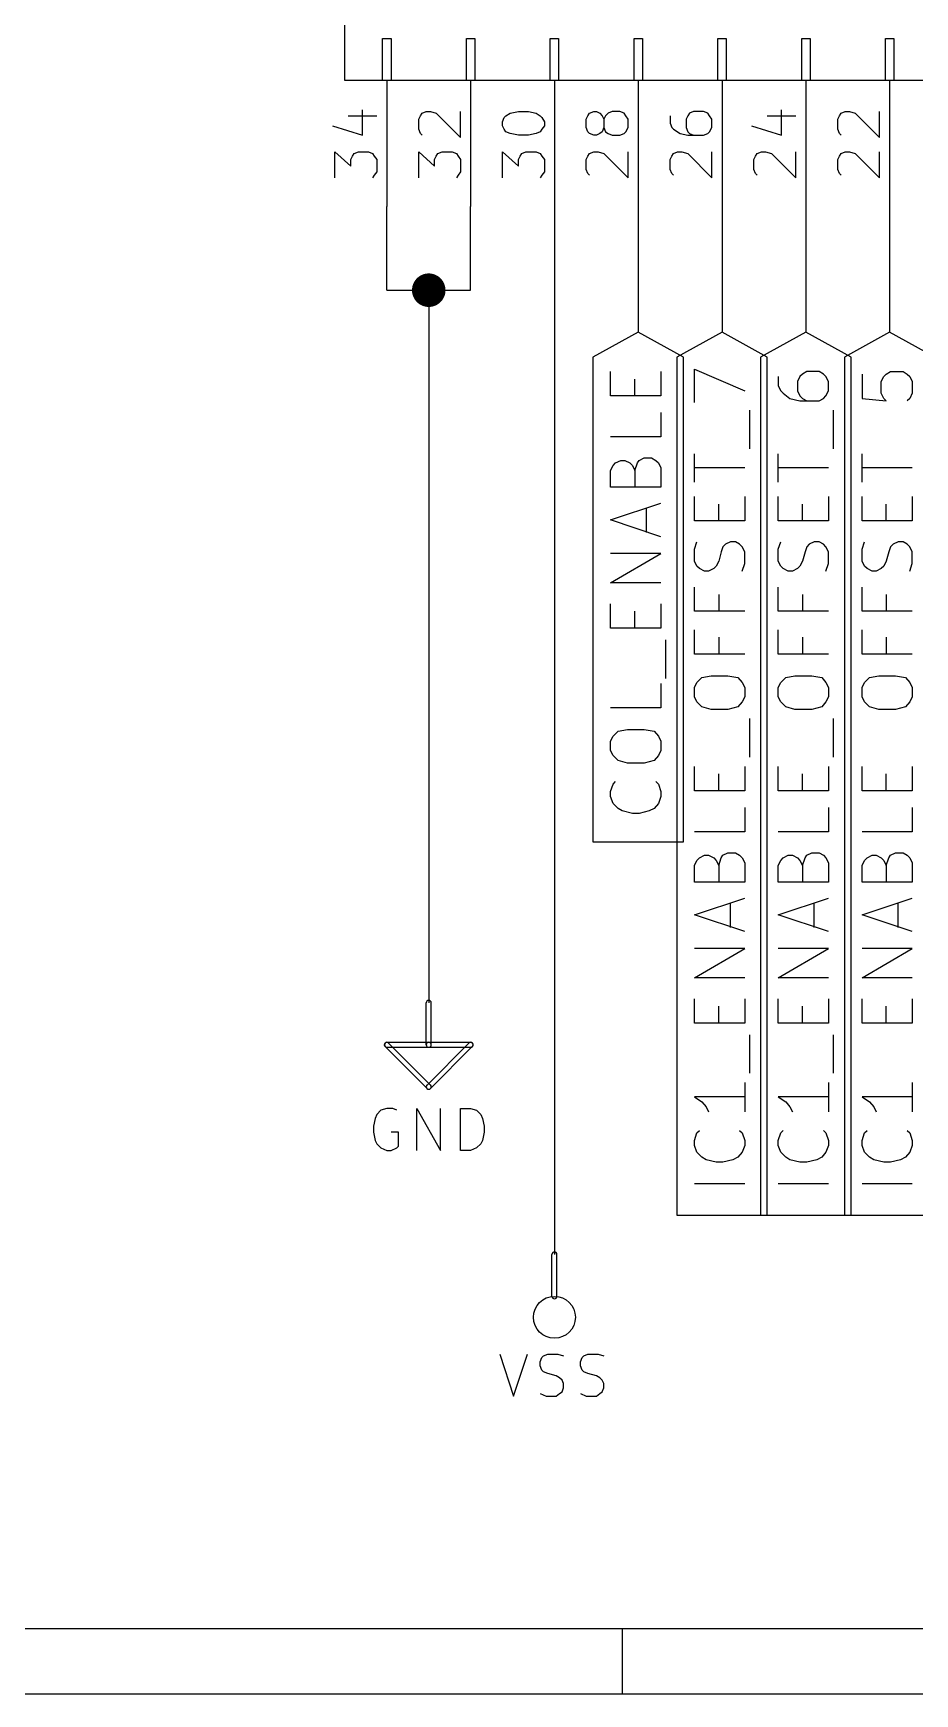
# Model space of a CAD drawing. Extents: x 10 to 287, y -200 to -10.
# Drawn here: x 92.2 to 118.9, y -200 to -149.7 of the extents above; entities that cross this region are included whole.
import ezdxf

# ---------------------------------------------------------------- set-up
doc = ezdxf.new("R2010")
doc.units = 0
doc.header["$MEASUREMENT"] = 0

msp = doc.modelspace()

# ---------------------------------------------------------------- linework, layer by layer
at = {"layer": 'Cyan 2'}
for p, q in [((102.514, -182.575), (102.464, -182.804)), ((102.565, -182.448), (102.514, -182.575)), ((102.692, -182.321), (102.565, -182.448)), ((102.87, -182.27), (102.692, -182.321)), ((103.048, -182.27), (102.87, -182.27)), ((103.175, -182.321), (103.048, -182.27)), ((103.784, -183.54), (103.784, -182.27)), ((103.784, -182.27), (104.496, -183.54)), ((104.496, -183.54), (104.496, -182.27)), ((105.105, -183.54), (105.105, -182.27)), ((105.105, -182.27), (105.41, -182.27)), ((105.41, -182.27), (105.588, -182.321)), ((105.588, -182.321), (105.715, -182.448)), ((105.715, -182.448), (105.766, -182.575)), ((105.766, -182.575), (105.816, -182.804)), ((102.464, -182.804), (102.464, -182.982)), ((102.464, -182.982), (102.514, -183.236)), ((103.226, -182.982), (102.997, -182.982)), ((103.226, -183.413), (103.226, -182.982)), ((105.816, -182.982), (105.766, -183.236)), ((105.816, -182.804), (105.816, -182.982)), ((102.514, -183.236), (102.565, -183.337)), ((102.565, -183.337), (102.692, -183.464)), ((102.692, -183.464), (102.87, -183.54)), ((102.87, -183.54), (102.997, -183.54)), ((102.997, -183.54), (103.175, -183.464)), ((103.175, -183.464), (103.226, -183.413)), ((105.41, -183.54), (105.105, -183.54)), ((105.588, -183.464), (105.41, -183.54)), ((105.715, -183.337), (105.588, -183.464)), ((105.766, -183.236), (105.715, -183.337)), ((106.299, -189.713), (106.705, -190.983)), ((106.705, -190.983), (107.137, -189.713)), ((107.518, -189.941), (107.569, -189.814)), ((107.518, -190.068), (107.518, -189.941)), ((107.569, -190.195), (107.518, -190.068)), ((107.569, -189.814), (107.62, -189.763)), ((107.62, -189.763), (107.747, -189.713)), ((107.747, -189.713), (108.052, -189.713)), ((108.052, -189.713), (108.229, -189.763)), ((108.737, -189.941), (108.788, -189.814)), ((108.737, -190.068), (108.737, -189.941)), ((108.788, -190.195), (108.737, -190.068)), ((108.788, -189.814), (108.839, -189.763)), ((108.839, -189.763), (108.966, -189.713)), ((108.966, -189.713), (109.271, -189.713)), ((109.271, -189.713), (109.449, -189.763)), ((107.62, -190.246), (107.569, -190.195)), ((107.747, -190.297), (107.62, -190.246)), ((108.001, -190.373), (107.747, -190.297)), ((108.102, -190.424), (108.001, -190.373)), ((108.179, -190.5), (108.102, -190.424)), ((108.229, -190.602), (108.179, -190.5)), ((108.229, -190.729), (108.229, -190.602)), ((108.839, -190.246), (108.788, -190.195)), ((108.966, -190.297), (108.839, -190.246)), ((109.22, -190.373), (108.966, -190.297)), ((109.322, -190.424), (109.22, -190.373)), ((109.398, -190.5), (109.322, -190.424)), ((109.449, -190.602), (109.398, -190.5)), ((109.449, -190.729), (109.449, -190.602)), ((107.518, -190.906), (107.696, -190.983)), ((107.696, -190.983), (108.001, -190.983)), ((108.001, -190.983), (108.102, -190.906)), ((108.102, -190.906), (108.179, -190.856)), ((108.179, -190.856), (108.229, -190.729)), ((108.737, -190.906), (108.915, -190.983)), ((108.915, -190.983), (109.22, -190.983)), ((109.22, -190.983), (109.322, -190.906)), ((109.322, -190.906), (109.398, -190.856)), ((109.398, -190.856), (109.449, -190.729))]:
    msp.add_line(p, q, dxfattribs=at)
at = {"layer": 'Green 2'}
for p, q in [((102.87, -157.48), (102.87, -154.94)), ((105.41, -157.48), (105.41, -154.94)), ((107.95, -154.94), (107.95, -186.69)), ((110.49, -154.94), (110.49, -158.75)), ((113.03, -154.94), (113.03, -158.75)), ((115.57, -154.94), (115.57, -158.75)), ((118.11, -154.94), (118.11, -158.75)), ((102.87, -157.48), (105.41, -157.48)), ((104.14, -157.48), (104.14, -179.07))]:
    msp.add_line(p, q, dxfattribs=at)
at = {"layer": 'Green 2', "const_width": 0.508}
msp.add_lwpolyline([(103.886, -157.48, 1), (104.394, -157.48, 1)], format="xyb", close=True, dxfattribs=at)
at = {"layer": 'Red 2'}
for p, q in [((101.6, -151.13), (101.6, -146.05)), ((102.743, -151.13), (102.743, -149.86)), ((102.743, -149.86), (102.997, -149.86)), ((102.997, -149.86), (102.997, -151.13)), ((105.283, -151.13), (105.283, -149.86)), ((105.283, -149.86), (105.537, -149.86)), ((105.537, -149.86), (105.537, -151.13)), ((107.823, -151.13), (107.823, -149.86)), ((107.823, -149.86), (108.077, -149.86)), ((108.077, -149.86), (108.077, -151.13)), ((110.363, -151.13), (110.363, -149.86)), ((110.363, -149.86), (110.617, -149.86)), ((110.617, -149.86), (110.617, -151.13)), ((112.903, -151.13), (112.903, -149.86)), ((112.903, -149.86), (113.157, -149.86)), ((113.157, -149.86), (113.157, -151.13)), ((115.443, -151.13), (115.443, -149.86)), ((115.443, -149.86), (115.697, -149.86)), ((115.697, -149.86), (115.697, -151.13)), ((117.983, -151.13), (117.983, -149.86)), ((117.983, -149.86), (118.237, -149.86)), ((118.237, -149.86), (118.237, -151.13)), ((144.78, -151.13), (101.6, -151.13)), ((102.997, -151.13), (102.743, -151.13)), ((102.87, -151.13), (102.87, -154.94)), ((105.537, -151.13), (105.283, -151.13)), ((105.41, -151.13), (105.41, -154.94)), ((108.077, -151.13), (107.823, -151.13)), ((107.95, -151.13), (107.95, -154.94)), ((110.617, -151.13), (110.363, -151.13)), ((110.49, -151.13), (110.49, -154.94)), ((113.157, -151.13), (112.903, -151.13)), ((113.03, -151.13), (113.03, -154.94)), ((115.697, -151.13), (115.443, -151.13)), ((115.57, -151.13), (115.57, -154.94)), ((118.237, -151.13), (117.983, -151.13)), ((118.11, -151.13), (118.11, -154.94)), ((101.702, -152.197), (102.565, -152.197)), ((102.133, -152.781), (102.133, -152.019)), ((103.835, -152.298), (103.886, -152.197)), ((103.835, -152.603), (103.835, -152.298)), ((103.886, -152.197), (103.937, -152.121)), ((103.937, -152.121), (104.064, -152.07)), ((104.064, -152.07), (104.191, -152.07)), ((104.191, -152.07), (104.369, -152.121)), ((104.369, -152.121), (105.105, -152.857)), ((105.105, -152.857), (105.105, -152.07)), ((106.375, -152.375), (106.426, -152.248)), ((106.375, -152.502), (106.375, -152.375)), ((106.426, -152.248), (106.477, -152.197)), ((106.477, -152.197), (106.604, -152.121)), ((106.604, -152.121), (106.858, -152.07)), ((106.858, -152.07), (107.163, -152.07)), ((107.163, -152.07), (107.391, -152.121)), ((107.391, -152.121), (107.518, -152.197)), ((107.518, -152.197), (107.569, -152.248)), ((107.569, -152.248), (107.645, -152.375)), ((107.645, -152.375), (107.645, -152.502)), ((108.915, -152.298), (108.966, -152.197)), ((108.915, -152.552), (108.915, -152.298)), ((108.966, -152.197), (109.017, -152.121)), ((109.017, -152.121), (109.144, -152.07)), ((109.144, -152.07), (109.22, -152.07)), ((109.22, -152.07), (109.322, -152.121)), ((109.322, -152.121), (109.398, -152.197)), ((109.398, -152.197), (109.449, -152.298)), ((109.499, -152.197), (109.449, -152.298)), ((109.449, -152.298), (109.449, -152.552)), ((109.576, -152.121), (109.499, -152.197)), ((109.703, -152.07), (109.576, -152.121)), ((109.931, -152.07), (109.703, -152.07)), ((110.058, -152.121), (109.931, -152.07)), ((110.109, -152.197), (110.058, -152.121)), ((110.185, -152.298), (110.109, -152.197)), ((110.185, -152.552), (110.185, -152.298)), ((111.455, -152.197), (111.455, -152.425)), ((111.989, -152.197), (111.938, -152.298)), ((111.938, -152.298), (111.938, -152.552)), ((112.039, -152.121), (111.989, -152.197)), ((112.166, -152.07), (112.039, -152.121)), ((112.471, -152.07), (112.166, -152.07)), ((112.598, -152.121), (112.471, -152.07)), ((112.649, -152.197), (112.598, -152.121)), ((112.725, -152.298), (112.649, -152.197)), ((112.725, -152.552), (112.725, -152.298)), ((114.402, -152.197), (115.265, -152.197)), ((114.833, -152.781), (114.833, -152.019)), ((116.535, -152.298), (116.586, -152.197)), ((116.535, -152.603), (116.535, -152.298)), ((116.586, -152.197), (116.637, -152.121)), ((116.637, -152.121), (116.764, -152.07)), ((116.764, -152.07), (116.891, -152.07)), ((116.891, -152.07), (117.069, -152.121)), ((117.069, -152.121), (117.805, -152.857)), ((117.805, -152.857), (117.805, -152.07)), ((101.219, -152.502), (102.133, -152.781)), ((103.886, -152.73), (103.835, -152.603)), ((103.937, -152.781), (103.886, -152.73)), ((106.426, -152.603), (106.375, -152.502)), ((106.477, -152.679), (106.426, -152.603)), ((106.604, -152.73), (106.477, -152.679)), ((106.858, -152.781), (106.604, -152.73)), ((107.163, -152.781), (106.858, -152.781)), ((107.391, -152.73), (107.163, -152.781)), ((107.518, -152.679), (107.391, -152.73)), ((107.569, -152.603), (107.518, -152.679)), ((107.645, -152.502), (107.569, -152.603)), ((108.966, -152.679), (108.915, -152.552)), ((109.017, -152.73), (108.966, -152.679)), ((109.144, -152.781), (109.017, -152.73)), ((109.22, -152.781), (109.144, -152.781)), ((109.322, -152.73), (109.22, -152.781)), ((109.398, -152.679), (109.322, -152.73)), ((109.449, -152.552), (109.398, -152.679)), ((109.449, -152.552), (109.499, -152.679)), ((109.499, -152.679), (109.576, -152.73)), ((109.576, -152.73), (109.703, -152.781)), ((109.703, -152.781), (109.931, -152.781)), ((109.931, -152.781), (110.058, -152.73)), ((110.058, -152.73), (110.109, -152.679)), ((110.109, -152.679), (110.185, -152.552)), ((111.455, -152.425), (111.506, -152.552)), ((111.506, -152.552), (111.557, -152.603)), ((111.557, -152.603), (111.76, -152.73)), ((111.76, -152.73), (111.989, -152.781)), ((111.938, -152.552), (111.989, -152.679)), ((111.989, -152.679), (112.039, -152.73)), ((111.989, -152.781), (112.471, -152.781)), ((112.039, -152.73), (112.166, -152.781)), ((112.471, -152.781), (112.598, -152.73)), ((112.598, -152.73), (112.649, -152.679)), ((112.649, -152.679), (112.725, -152.552)), ((113.919, -152.502), (114.833, -152.781)), ((116.586, -152.73), (116.535, -152.603)), ((116.637, -152.781), (116.586, -152.73)), ((101.295, -154.076), (101.295, -153.289)), ((101.295, -153.289), (101.778, -153.721)), ((101.778, -153.518), (101.829, -153.416)), ((101.829, -153.416), (101.879, -153.34)), ((101.879, -153.34), (102.006, -153.289)), ((102.006, -153.289), (102.311, -153.289)), ((102.311, -153.289), (102.438, -153.34)), ((102.438, -153.34), (102.489, -153.416)), ((102.489, -153.416), (102.565, -153.518)), ((103.835, -154.076), (103.835, -153.289)), ((103.835, -153.289), (104.318, -153.721)), ((104.318, -153.518), (104.369, -153.416)), ((104.369, -153.416), (104.419, -153.34)), ((104.419, -153.34), (104.546, -153.289)), ((104.546, -153.289), (104.851, -153.289)), ((104.851, -153.289), (104.978, -153.34)), ((104.978, -153.34), (105.029, -153.416)), ((105.029, -153.416), (105.105, -153.518)), ((106.375, -154.076), (106.375, -153.289)), ((106.375, -153.289), (106.858, -153.721)), ((106.858, -153.518), (106.909, -153.416)), ((106.909, -153.416), (106.959, -153.34)), ((106.959, -153.34), (107.086, -153.289)), ((107.086, -153.289), (107.391, -153.289)), ((107.391, -153.289), (107.518, -153.34)), ((107.518, -153.34), (107.569, -153.416)), ((107.569, -153.416), (107.645, -153.518)), ((108.915, -153.518), (108.966, -153.416)), ((108.966, -153.416), (109.017, -153.34)), ((109.017, -153.34), (109.144, -153.289)), ((109.144, -153.289), (109.271, -153.289)), ((109.271, -153.289), (109.449, -153.34)), ((109.449, -153.34), (110.185, -154.076)), ((110.185, -154.076), (110.185, -153.289)), ((111.455, -153.518), (111.506, -153.416)), ((111.506, -153.416), (111.557, -153.34)), ((111.557, -153.34), (111.684, -153.289)), ((111.684, -153.289), (111.811, -153.289)), ((111.811, -153.289), (111.989, -153.34)), ((111.989, -153.34), (112.725, -154.076)), ((112.725, -154.076), (112.725, -153.289)), ((113.995, -153.518), (114.046, -153.416)), ((114.046, -153.416), (114.097, -153.34)), ((114.097, -153.34), (114.224, -153.289)), ((114.224, -153.289), (114.351, -153.289)), ((114.351, -153.289), (114.529, -153.34)), ((114.529, -153.34), (115.265, -154.076)), ((115.265, -154.076), (115.265, -153.289)), ((116.535, -153.518), (116.586, -153.416)), ((116.586, -153.416), (116.637, -153.34)), ((116.637, -153.34), (116.764, -153.289)), ((116.764, -153.289), (116.891, -153.289)), ((116.891, -153.289), (117.069, -153.34)), ((117.069, -153.34), (117.805, -154.076)), ((117.805, -154.076), (117.805, -153.289)), ((101.778, -153.721), (101.778, -153.518)), ((102.565, -153.899), (102.489, -154)), ((102.565, -153.518), (102.565, -153.899)), ((104.318, -153.721), (104.318, -153.518)), ((105.105, -153.899), (105.029, -154)), ((105.105, -153.518), (105.105, -153.899)), ((106.858, -153.721), (106.858, -153.518)), ((107.645, -153.899), (107.569, -154)), ((107.645, -153.518), (107.645, -153.899)), ((108.915, -153.822), (108.915, -153.518)), ((108.966, -153.949), (108.915, -153.822)), ((111.455, -153.822), (111.455, -153.518)), ((111.506, -153.949), (111.455, -153.822)), ((113.995, -153.822), (113.995, -153.518)), ((114.046, -153.949), (113.995, -153.822)), ((116.535, -153.822), (116.535, -153.518)), ((116.586, -153.949), (116.535, -153.822)), ((102.489, -154), (102.438, -154.076)), ((105.029, -154), (104.978, -154.076)), ((107.569, -154), (107.518, -154.076)), ((109.017, -154), (108.966, -153.949)), ((111.557, -154), (111.506, -153.949)), ((114.097, -154), (114.046, -153.949)), ((116.637, -154), (116.586, -153.949)), ((110.49, -158.75), (109.118, -159.512)), ((111.862, -159.512), (110.49, -158.75)), ((113.03, -158.75), (111.658, -159.512)), ((114.402, -159.512), (113.03, -158.75)), ((115.57, -158.75), (114.198, -159.512)), ((116.942, -159.512), (115.57, -158.75)), ((118.11, -158.75), (116.738, -159.512)), ((119.482, -159.512), (118.11, -158.75)), ((109.118, -159.512), (109.118, -174.193)), ((109.652, -160.68), (109.652, -159.944)), ((111.176, -159.944), (111.176, -160.68)), ((111.658, -159.512), (111.658, -185.496)), ((111.862, -174.193), (111.862, -159.512)), ((112.192, -160.884), (112.192, -159.868)), ((112.192, -159.868), (113.716, -160.528)), ((114.198, -159.512), (114.198, -185.496)), ((114.402, -185.496), (114.402, -159.512)), ((115.595, -159.944), (115.468, -160.02)), ((115.976, -159.944), (115.595, -159.944)), ((116.103, -160.02), (115.976, -159.944)), ((116.738, -159.512), (116.738, -185.496)), ((116.942, -185.496), (116.942, -159.512)), ((118.008, -160.02), (118.135, -159.944)), ((118.135, -159.944), (118.516, -159.944)), ((118.516, -159.944), (118.643, -160.02)), ((110.388, -160.68), (110.388, -160.172)), ((114.732, -160.096), (114.732, -160.376)), ((114.732, -160.376), (114.808, -160.528)), ((115.392, -160.096), (115.316, -160.249)), ((115.316, -160.249), (115.316, -160.528)), ((115.468, -160.02), (115.392, -160.096)), ((116.18, -160.096), (116.103, -160.02)), ((116.256, -160.249), (116.18, -160.096)), ((116.256, -160.528), (116.256, -160.249)), ((117.272, -160.02), (117.272, -160.757)), ((117.856, -160.249), (117.932, -160.096)), ((117.856, -160.604), (117.856, -160.249)), ((117.932, -160.096), (118.008, -160.02)), ((118.643, -160.02), (118.72, -160.096)), ((118.72, -160.096), (118.796, -160.249)), ((118.796, -160.249), (118.796, -160.604)), ((111.176, -160.68), (109.652, -160.68)), ((114.808, -160.528), (114.884, -160.604)), ((114.884, -160.604), (115.087, -160.757)), ((115.087, -160.757), (115.392, -160.833)), ((115.316, -160.528), (115.392, -160.68)), ((115.392, -160.68), (115.468, -160.757)), ((115.392, -160.833), (115.976, -160.833)), ((115.468, -160.757), (115.595, -160.833)), ((115.976, -160.833), (116.103, -160.757)), ((116.103, -160.757), (116.18, -160.68)), ((116.18, -160.68), (116.256, -160.528)), ((117.272, -160.757), (118.008, -160.833)), ((117.932, -160.757), (117.856, -160.604)), ((118.008, -160.833), (117.932, -160.757)), ((118.72, -160.757), (118.643, -160.833)), ((118.796, -160.604), (118.72, -160.757)), ((111.176, -161.188), (111.176, -161.925)), ((113.868, -162.281), (113.868, -161.112)), ((116.408, -162.281), (116.408, -161.112)), ((111.176, -161.925), (109.652, -161.925)), ((112.192, -163.297), (112.192, -162.433)), ((114.732, -163.297), (114.732, -162.433)), ((117.272, -163.297), (117.272, -162.433)), ((109.652, -162.941), (109.728, -162.789)), ((109.652, -163.449), (109.652, -162.941)), ((109.728, -162.789), (109.804, -162.712)), ((109.804, -162.712), (109.957, -162.636)), ((109.957, -162.636), (110.084, -162.636)), ((110.084, -162.636), (110.236, -162.712)), ((110.236, -162.712), (110.312, -162.789)), ((110.312, -162.789), (110.388, -162.941)), ((110.388, -162.941), (110.465, -162.712)), ((110.388, -162.941), (110.388, -163.449)), ((110.465, -162.712), (110.515, -162.636)), ((110.515, -162.636), (110.668, -162.56)), ((110.668, -162.56), (110.896, -162.56)), ((110.896, -162.56), (111.023, -162.636)), ((111.023, -162.636), (111.1, -162.712)), ((111.1, -162.712), (111.176, -162.865)), ((111.176, -162.865), (111.176, -163.449)), ((113.716, -162.865), (112.192, -162.865)), ((116.256, -162.865), (114.732, -162.865)), ((118.796, -162.865), (117.272, -162.865)), ((111.176, -163.449), (109.652, -163.449)), ((109.652, -164.44), (111.176, -163.932)), ((112.192, -164.465), (112.192, -163.728)), ((112.928, -164.465), (112.928, -163.957)), ((113.716, -163.728), (113.716, -164.465)), ((114.732, -164.465), (114.732, -163.728)), ((115.468, -164.465), (115.468, -163.957)), ((116.256, -163.728), (116.256, -164.465)), ((117.272, -164.465), (117.272, -163.728)), ((118.008, -164.465), (118.008, -163.957)), ((118.796, -163.728), (118.796, -164.465)), ((111.176, -164.948), (109.652, -164.44)), ((110.744, -164.821), (110.744, -164.084)), ((113.716, -164.465), (112.192, -164.465)), ((116.256, -164.465), (114.732, -164.465)), ((118.796, -164.465), (117.272, -164.465)), ((109.652, -166.345), (111.176, -165.456)), ((111.176, -165.456), (109.652, -165.456)), ((112.192, -165.329), (112.268, -165.1)), ((112.192, -165.684), (112.192, -165.329)), ((113.005, -165.405), (112.928, -165.684)), ((113.055, -165.252), (113.005, -165.405)), ((113.132, -165.176), (113.055, -165.252)), ((113.284, -165.1), (113.132, -165.176)), ((113.436, -165.1), (113.284, -165.1)), ((113.563, -165.176), (113.436, -165.1)), ((113.64, -165.252), (113.563, -165.176)), ((113.716, -165.405), (113.64, -165.252)), ((113.716, -165.76), (113.716, -165.405)), ((114.732, -165.329), (114.808, -165.1)), ((114.732, -165.684), (114.732, -165.329)), ((115.545, -165.405), (115.468, -165.684)), ((115.595, -165.252), (115.545, -165.405)), ((115.672, -165.176), (115.595, -165.252)), ((115.824, -165.1), (115.672, -165.176)), ((115.976, -165.1), (115.824, -165.1)), ((116.103, -165.176), (115.976, -165.1)), ((116.18, -165.252), (116.103, -165.176)), ((116.256, -165.405), (116.18, -165.252)), ((116.256, -165.76), (116.256, -165.405)), ((117.272, -165.329), (117.348, -165.1)), ((117.272, -165.684), (117.272, -165.329)), ((118.085, -165.405), (118.008, -165.684)), ((118.135, -165.252), (118.085, -165.405)), ((118.212, -165.176), (118.135, -165.252)), ((118.364, -165.1), (118.212, -165.176)), ((118.516, -165.1), (118.364, -165.1)), ((118.643, -165.176), (118.516, -165.1)), ((118.72, -165.252), (118.643, -165.176)), ((118.796, -165.405), (118.72, -165.252)), ((118.796, -165.76), (118.796, -165.405)), ((112.268, -165.837), (112.192, -165.684)), ((112.344, -165.913), (112.268, -165.837)), ((112.497, -165.989), (112.344, -165.913)), ((112.624, -165.989), (112.497, -165.989)), ((112.776, -165.913), (112.624, -165.989)), ((112.852, -165.837), (112.776, -165.913)), ((112.928, -165.684), (112.852, -165.837)), ((113.64, -165.989), (113.716, -165.76)), ((114.808, -165.837), (114.732, -165.684)), ((114.884, -165.913), (114.808, -165.837)), ((115.037, -165.989), (114.884, -165.913)), ((115.164, -165.989), (115.037, -165.989)), ((115.316, -165.913), (115.164, -165.989)), ((115.392, -165.837), (115.316, -165.913)), ((115.468, -165.684), (115.392, -165.837)), ((116.18, -165.989), (116.256, -165.76)), ((117.348, -165.837), (117.272, -165.684)), ((117.424, -165.913), (117.348, -165.837)), ((117.577, -165.989), (117.424, -165.913)), ((117.704, -165.989), (117.577, -165.989)), ((117.856, -165.913), (117.704, -165.989)), ((117.932, -165.837), (117.856, -165.913)), ((118.008, -165.684), (117.932, -165.837)), ((118.72, -165.989), (118.796, -165.76)), ((111.176, -166.345), (109.652, -166.345)), ((112.192, -167.208), (112.192, -166.472)), ((114.732, -167.208), (114.732, -166.472)), ((117.272, -167.208), (117.272, -166.472)), ((109.652, -167.716), (109.652, -166.98)), ((111.176, -166.98), (111.176, -167.716)), ((112.928, -166.7), (112.928, -167.208)), ((115.468, -166.7), (115.468, -167.208)), ((118.008, -166.7), (118.008, -167.208)), ((110.388, -167.716), (110.388, -167.208)), ((113.716, -167.208), (112.192, -167.208)), ((116.256, -167.208), (114.732, -167.208)), ((118.796, -167.208), (117.272, -167.208)), ((111.176, -167.716), (109.652, -167.716)), ((112.192, -168.504), (112.192, -167.767)), ((112.928, -167.996), (112.928, -168.504)), ((114.732, -168.504), (114.732, -167.767)), ((115.468, -167.996), (115.468, -168.504)), ((117.272, -168.504), (117.272, -167.767)), ((118.008, -167.996), (118.008, -168.504)), ((111.328, -169.24), (111.328, -168.072)), ((113.716, -168.504), (112.192, -168.504)), ((116.256, -168.504), (114.732, -168.504)), ((118.796, -168.504), (117.272, -168.504)), ((111.176, -169.393), (111.176, -170.129)), ((112.192, -169.52), (112.268, -169.367)), ((112.192, -169.799), (112.192, -169.52)), ((112.268, -169.367), (112.42, -169.215)), ((112.42, -169.215), (112.7, -169.164)), ((112.7, -169.164), (113.208, -169.164)), ((113.208, -169.164), (113.513, -169.215)), ((113.513, -169.215), (113.64, -169.367)), ((113.64, -169.367), (113.716, -169.52)), ((113.716, -169.52), (113.716, -169.799)), ((114.732, -169.52), (114.808, -169.367)), ((114.732, -169.799), (114.732, -169.52)), ((114.808, -169.367), (114.96, -169.215)), ((114.96, -169.215), (115.24, -169.164)), ((115.24, -169.164), (115.748, -169.164)), ((115.748, -169.164), (116.053, -169.215)), ((116.053, -169.215), (116.18, -169.367)), ((116.18, -169.367), (116.256, -169.52)), ((116.256, -169.52), (116.256, -169.799)), ((117.272, -169.52), (117.348, -169.367)), ((117.272, -169.799), (117.272, -169.52)), ((117.348, -169.367), (117.5, -169.215)), ((117.5, -169.215), (117.78, -169.164)), ((117.78, -169.164), (118.288, -169.164)), ((118.288, -169.164), (118.593, -169.215)), ((118.593, -169.215), (118.72, -169.367)), ((118.72, -169.367), (118.796, -169.52)), ((118.796, -169.52), (118.796, -169.799)), ((112.268, -169.951), (112.192, -169.799)), ((112.42, -170.104), (112.268, -169.951)), ((113.64, -169.951), (113.513, -170.104)), ((113.716, -169.799), (113.64, -169.951)), ((114.808, -169.951), (114.732, -169.799)), ((114.96, -170.104), (114.808, -169.951)), ((116.18, -169.951), (116.053, -170.104)), ((116.256, -169.799), (116.18, -169.951)), ((117.348, -169.951), (117.272, -169.799)), ((117.5, -170.104), (117.348, -169.951)), ((118.72, -169.951), (118.593, -170.104)), ((118.796, -169.799), (118.72, -169.951)), ((111.176, -170.129), (109.652, -170.129)), ((112.7, -170.18), (112.42, -170.104)), ((113.208, -170.18), (112.7, -170.18)), ((113.513, -170.104), (113.208, -170.18)), ((113.868, -171.628), (113.868, -170.459)), ((115.24, -170.18), (114.96, -170.104)), ((115.748, -170.18), (115.24, -170.18)), ((116.053, -170.104), (115.748, -170.18)), ((116.408, -171.628), (116.408, -170.459)), ((117.78, -170.18), (117.5, -170.104)), ((118.288, -170.18), (117.78, -170.18)), ((118.593, -170.104), (118.288, -170.18)), ((109.652, -171.145), (109.728, -170.993)), ((109.728, -170.993), (109.88, -170.84)), ((109.88, -170.84), (110.16, -170.79)), ((110.16, -170.79), (110.668, -170.79)), ((110.668, -170.79), (110.973, -170.84)), ((110.973, -170.84), (111.1, -170.993)), ((111.1, -170.993), (111.176, -171.145)), ((109.652, -171.425), (109.652, -171.145)), ((109.728, -171.577), (109.652, -171.425)), ((111.176, -171.425), (111.1, -171.577)), ((111.176, -171.145), (111.176, -171.425)), ((109.88, -171.729), (109.728, -171.577)), ((110.16, -171.806), (109.88, -171.729)), ((110.668, -171.806), (110.16, -171.806)), ((110.973, -171.729), (110.668, -171.806)), ((111.1, -171.577), (110.973, -171.729)), ((112.192, -172.644), (112.192, -171.907)), ((113.716, -171.907), (113.716, -172.644)), ((114.732, -172.644), (114.732, -171.907)), ((116.256, -171.907), (116.256, -172.644)), ((117.272, -172.644), (117.272, -171.907)), ((118.796, -171.907), (118.796, -172.644)), ((109.652, -172.669), (109.728, -172.441)), ((109.728, -172.441), (109.804, -172.364)), ((111.023, -172.364), (111.1, -172.441)), ((111.1, -172.441), (111.176, -172.669)), ((112.928, -172.644), (112.928, -172.136)), ((115.468, -172.644), (115.468, -172.136)), ((118.008, -172.644), (118.008, -172.136)), ((109.652, -172.822), (109.652, -172.669)), ((109.728, -173.025), (109.652, -172.822)), ((109.88, -173.177), (109.728, -173.025)), ((111.1, -173.025), (110.973, -173.177)), ((111.176, -172.822), (111.1, -173.025)), ((111.176, -172.669), (111.176, -172.822)), ((113.716, -172.644), (112.192, -172.644)), ((116.256, -172.644), (114.732, -172.644)), ((118.796, -172.644), (117.272, -172.644)), ((110.007, -173.253), (109.88, -173.177)), ((110.312, -173.33), (110.007, -173.253)), ((110.515, -173.33), (110.312, -173.33)), ((110.82, -173.253), (110.515, -173.33)), ((110.973, -173.177), (110.82, -173.253)), ((113.716, -173.152), (113.716, -173.888)), ((116.256, -173.152), (116.256, -173.888)), ((118.796, -173.152), (118.796, -173.888)), ((113.716, -173.888), (112.192, -173.888)), ((116.256, -173.888), (114.732, -173.888)), ((118.796, -173.888), (117.272, -173.888)), ((109.118, -174.193), (110.49, -174.193)), ((110.49, -174.193), (111.862, -174.193)), ((113.055, -174.6), (113.208, -174.523)), ((113.208, -174.523), (113.436, -174.523)), ((113.436, -174.523), (113.563, -174.6)), ((115.595, -174.6), (115.748, -174.523)), ((115.748, -174.523), (115.976, -174.523)), ((115.976, -174.523), (116.103, -174.6)), ((118.135, -174.6), (118.288, -174.523)), ((118.288, -174.523), (118.516, -174.523)), ((118.516, -174.523), (118.643, -174.6)), ((112.192, -174.904), (112.268, -174.752)), ((112.192, -175.412), (112.192, -174.904)), ((112.268, -174.752), (112.344, -174.676)), ((112.344, -174.676), (112.497, -174.6)), ((112.497, -174.6), (112.624, -174.6)), ((112.624, -174.6), (112.776, -174.676)), ((112.776, -174.676), (112.852, -174.752)), ((112.852, -174.752), (112.928, -174.904)), ((112.928, -174.904), (113.005, -174.676)), ((112.928, -174.904), (112.928, -175.412)), ((113.005, -174.676), (113.055, -174.6)), ((113.563, -174.6), (113.64, -174.676)), ((113.64, -174.676), (113.716, -174.828)), ((113.716, -174.828), (113.716, -175.412)), ((114.732, -174.904), (114.808, -174.752)), ((114.732, -175.412), (114.732, -174.904)), ((114.808, -174.752), (114.884, -174.676)), ((114.884, -174.676), (115.037, -174.6)), ((115.037, -174.6), (115.164, -174.6)), ((115.164, -174.6), (115.316, -174.676)), ((115.316, -174.676), (115.392, -174.752)), ((115.392, -174.752), (115.468, -174.904)), ((115.468, -174.904), (115.545, -174.676)), ((115.468, -174.904), (115.468, -175.412)), ((115.545, -174.676), (115.595, -174.6)), ((116.103, -174.6), (116.18, -174.676)), ((116.18, -174.676), (116.256, -174.828)), ((116.256, -174.828), (116.256, -175.412)), ((117.272, -174.904), (117.348, -174.752)), ((117.272, -175.412), (117.272, -174.904)), ((117.348, -174.752), (117.424, -174.676)), ((117.424, -174.676), (117.577, -174.6)), ((117.577, -174.6), (117.704, -174.6)), ((117.704, -174.6), (117.856, -174.676)), ((117.856, -174.676), (117.932, -174.752)), ((117.932, -174.752), (118.008, -174.904)), ((118.008, -174.904), (118.085, -174.676)), ((118.008, -174.904), (118.008, -175.412)), ((118.085, -174.676), (118.135, -174.6)), ((118.643, -174.6), (118.72, -174.676)), ((118.72, -174.676), (118.796, -174.828)), ((118.796, -174.828), (118.796, -175.412)), ((113.716, -175.412), (112.192, -175.412)), ((116.256, -175.412), (114.732, -175.412)), ((118.796, -175.412), (117.272, -175.412)), ((112.192, -176.403), (113.716, -175.895)), ((113.284, -176.784), (113.284, -176.047)), ((114.732, -176.403), (116.256, -175.895)), ((115.824, -176.784), (115.824, -176.047)), ((117.272, -176.403), (118.796, -175.895)), ((118.364, -176.784), (118.364, -176.047)), ((113.716, -176.911), (112.192, -176.403)), ((116.256, -176.911), (114.732, -176.403)), ((118.796, -176.911), (117.272, -176.403)), ((112.192, -178.308), (113.716, -177.419)), ((113.716, -177.419), (112.192, -177.419)), ((114.732, -178.308), (116.256, -177.419)), ((116.256, -177.419), (114.732, -177.419)), ((117.272, -178.308), (118.796, -177.419)), ((118.796, -177.419), (117.272, -177.419)), ((113.716, -178.308), (112.192, -178.308)), ((116.256, -178.308), (114.732, -178.308)), ((118.796, -178.308), (117.272, -178.308)), ((104.064, -180.34), (104.064, -179.07)), ((104.216, -180.34), (104.216, -179.07)), ((112.192, -179.68), (112.192, -178.943)), ((113.716, -178.943), (113.716, -179.68)), ((114.732, -179.68), (114.732, -178.943)), ((116.256, -178.943), (116.256, -179.68)), ((117.272, -179.68), (117.272, -178.943)), ((118.796, -178.943), (118.796, -179.68)), ((112.928, -179.68), (112.928, -179.172)), ((115.468, -179.68), (115.468, -179.172)), ((118.008, -179.68), (118.008, -179.172)), ((113.716, -179.68), (112.192, -179.68)), ((113.868, -181.204), (113.868, -180.035)), ((116.256, -179.68), (114.732, -179.68)), ((116.408, -181.204), (116.408, -180.035)), ((118.796, -179.68), (117.272, -179.68)), ((104.089, -181.661), (102.819, -180.391)), ((102.87, -180.264), (104.14, -180.264)), ((102.87, -180.416), (104.14, -180.416)), ((104.191, -181.559), (102.921, -180.289)), ((105.359, -180.289), (104.089, -181.559)), ((104.14, -180.264), (105.41, -180.264)), ((104.14, -180.416), (105.41, -180.416)), ((105.461, -180.391), (104.191, -181.661)), ((113.716, -181.483), (113.716, -182.372)), ((116.256, -181.483), (116.256, -182.372)), ((118.796, -181.483), (118.796, -182.372)), ((113.716, -181.915), (112.192, -181.915)), ((112.192, -181.915), (112.42, -182.067)), ((112.42, -182.067), (112.547, -182.22)), ((116.256, -181.915), (114.732, -181.915)), ((114.732, -181.915), (114.96, -182.067)), ((114.96, -182.067), (115.087, -182.22)), ((118.796, -181.915), (117.272, -181.915)), ((117.272, -181.915), (117.5, -182.067)), ((117.5, -182.067), (117.627, -182.22)), ((112.547, -182.22), (112.624, -182.372)), ((115.087, -182.22), (115.164, -182.372)), ((117.627, -182.22), (117.704, -182.372)), ((112.192, -183.236), (112.268, -183.007)), ((112.268, -183.007), (112.344, -182.931)), ((113.563, -182.931), (113.64, -183.007)), ((113.64, -183.007), (113.716, -183.236)), ((114.732, -183.236), (114.808, -183.007)), ((114.808, -183.007), (114.884, -182.931)), ((116.103, -182.931), (116.18, -183.007)), ((116.18, -183.007), (116.256, -183.236)), ((117.272, -183.236), (117.348, -183.007)), ((117.348, -183.007), (117.424, -182.931)), ((118.643, -182.931), (118.72, -183.007)), ((118.72, -183.007), (118.796, -183.236)), ((112.192, -183.388), (112.192, -183.236)), ((112.268, -183.591), (112.192, -183.388)), ((112.42, -183.744), (112.268, -183.591)), ((113.64, -183.591), (113.513, -183.744)), ((113.716, -183.388), (113.64, -183.591)), ((113.716, -183.236), (113.716, -183.388)), ((114.732, -183.388), (114.732, -183.236)), ((114.808, -183.591), (114.732, -183.388)), ((114.96, -183.744), (114.808, -183.591)), ((116.18, -183.591), (116.053, -183.744)), ((116.256, -183.388), (116.18, -183.591)), ((116.256, -183.236), (116.256, -183.388)), ((117.272, -183.388), (117.272, -183.236)), ((117.348, -183.591), (117.272, -183.388)), ((117.5, -183.744), (117.348, -183.591)), ((118.72, -183.591), (118.593, -183.744)), ((118.796, -183.388), (118.72, -183.591)), ((118.796, -183.236), (118.796, -183.388)), ((112.547, -183.82), (112.42, -183.744)), ((112.852, -183.896), (112.547, -183.82)), ((113.055, -183.896), (112.852, -183.896)), ((113.36, -183.82), (113.055, -183.896)), ((113.513, -183.744), (113.36, -183.82)), ((115.087, -183.82), (114.96, -183.744)), ((115.392, -183.896), (115.087, -183.82)), ((115.595, -183.896), (115.392, -183.896)), ((115.9, -183.82), (115.595, -183.896)), ((116.053, -183.744), (115.9, -183.82)), ((117.627, -183.82), (117.5, -183.744)), ((117.932, -183.896), (117.627, -183.82)), ((118.135, -183.896), (117.932, -183.896)), ((118.44, -183.82), (118.135, -183.896)), ((118.593, -183.744), (118.44, -183.82)), ((113.716, -184.556), (112.192, -184.556)), ((116.256, -184.556), (114.732, -184.556)), ((118.796, -184.556), (117.272, -184.556)), ((111.658, -185.496), (113.03, -185.496)), ((113.03, -185.496), (114.402, -185.496)), ((114.198, -185.496), (115.57, -185.496)), ((115.57, -185.496), (116.942, -185.496)), ((116.738, -185.496), (118.11, -185.496)), ((118.11, -185.496), (119.482, -185.496)), ((107.874, -187.96), (107.874, -186.69)), ((108.026, -187.96), (108.026, -186.69)), ((11.9888, -198.018), (285.013, -198.018)), ((110.007, -198.018), (110.007, -200)), ((10.0076, -200), (286.995, -200))]:
    msp.add_line(p, q, dxfattribs=at)
msp.add_circle((107.95, -188.595), 0.635, dxfattribs=at)
for centre, start, end in [((104.14, -179.07), 360, 540), ((102.87, -180.34), 405, 585), ((102.87, -180.34), 90, 270), ((104.14, -180.34), 90, 270), ((104.14, -180.34), 180, 360), ((104.14, -180.34), 270, 450), ((105.41, -180.34), 315, 495), ((105.41, -180.34), 270, 450), ((104.14, -181.61), 495, 675), ((104.14, -181.61), 225, 405), ((107.95, -186.69), 360, 540), ((107.95, -187.96), 180, 360)]:
    msp.add_arc(centre, 0.0762, start, end, dxfattribs=at)

doc.saveas('drawing.dxf')
